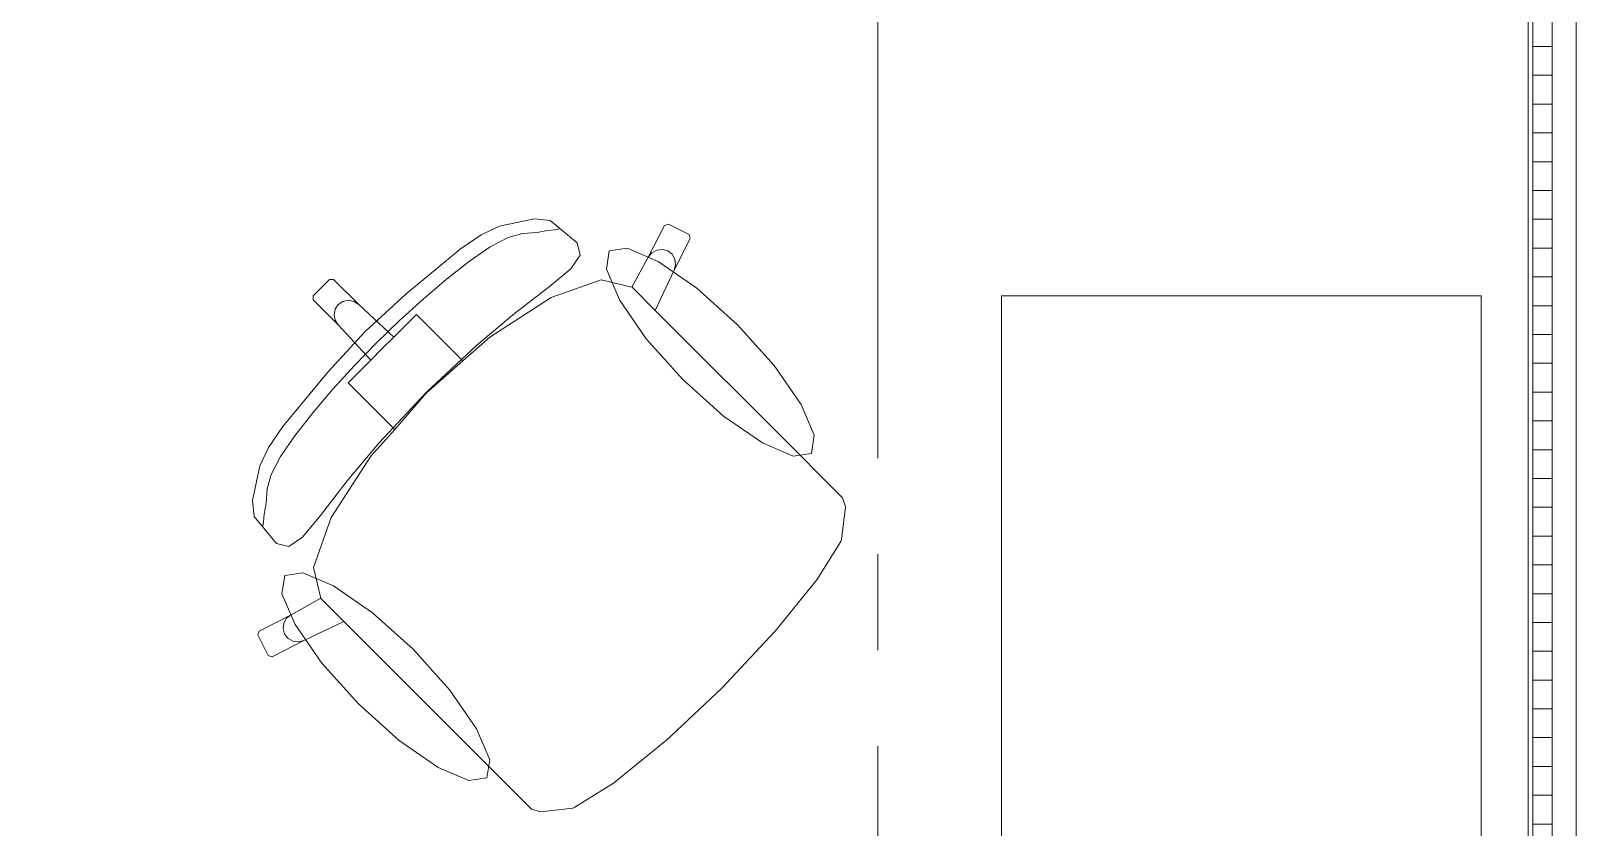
# Model space of a CAD drawing. Header units: inches. Extents: x -19 to 5698, y -728 to 92.
# Drawn here: x 315.66 to 317.27, y 38.127 to 38.956 of the extents above; entities that cross this region are included whole.
import ezdxf

# ---------------------------------------------------------------- set-up
doc = ezdxf.new("R2010")
doc.units = ezdxf.units.IN
doc.header["$MEASUREMENT"] = 0
doc.set_wipeout_variables(frame=1)
doc.linetypes.add('Punto & Raya', pattern=[0.65, 0.5, -0.075, 0, -0.075])
doc.linetypes.add('Wipeout_Contour', pattern=[1, 0, -1])
for name, color, linetype in [('02 _ ARQ _ ZON _ Espacio.3D', 7, 'Continuous'), ('Acabado - Muros', 7, 'Continuous'), ('Interior - Mobiliario', 7, 'Continuous'), ('Marcador - Secciones', 7, 'Continuous')]:
    doc.layers.add(name, color=color, linetype=linetype)

msp = doc.modelspace()

# ---------------------------------------------------------------- linework, layer by layer
at = {"layer": '02 _ ARQ _ ZON _ Espacio.3D', "color": 254, "linetype": 'Continuous', "lineweight": 0, "flags": 128}
msp.add_lwpolyline([(314.57, 30.6), (315.07, 30.6), (315.0697, 29.75), (317.22, 29.75), (317.22, 39.75), (315.8048, 39.75), (315.8037, 39.4), (315.07, 39.4), (315.07, 39), (314.57, 39)], dxfattribs=at)
at = {"layer": 'Interior - Mobiliario', "color": 175, "linetype": 'Continuous', "lineweight": 13}
for p, q in [((316.1843, 38.7606), (316.1482, 38.7528)), ((316.2011, 38.7587), (316.1843, 38.7606)), ((316.229, 38.7355), (316.2011, 38.7587)), ((316.3244, 38.7549), (316.3203, 38.7535)), ((316.3457, 38.744), (316.3244, 38.7549)), ((316.129, 38.7439), (316.1073, 38.729)), ((316.1482, 38.7528), (316.129, 38.7439)), ((316.1386, 38.7312), (316.1574, 38.7412)), ((316.1574, 38.7412), (316.1722, 38.7451)), ((316.1722, 38.7451), (316.1876, 38.7463)), ((316.1876, 38.7463), (316.1983, 38.7483)), ((316.1983, 38.7483), (316.2064, 38.7491)), ((316.2064, 38.7491), (316.2109, 38.7499)), ((316.3203, 38.7535), (316.3033, 38.7204)), ((316.3301, 38.7069), (316.347, 38.74)), ((316.347, 38.74), (316.3457, 38.744)), ((316.1073, 38.729), (316.0506, 38.6821)), ((316.1168, 38.7164), (316.1386, 38.7312)), ((316.2224, 38.7083), (316.2324, 38.7226)), ((316.2324, 38.7226), (316.229, 38.7355)), ((316.307, 38.7251), (316.3033, 38.7204)), ((316.3121, 38.7279), (316.307, 38.7251)), ((316.318, 38.7287), (316.3121, 38.7279)), ((316.3236, 38.7271), (316.318, 38.7287)), ((316.3282, 38.7235), (316.3236, 38.7271)), ((316.331, 38.7184), (316.3282, 38.7235)), ((316.093, 38.6978), (316.1168, 38.7164)), ((316.2001, 38.6897), (316.2224, 38.7083)), ((316.3033, 38.7204), (316.286, 38.6894)), ((316.3105, 38.6651), (316.3301, 38.7069)), ((316.3301, 38.7069), (316.3317, 38.7126)), ((316.3317, 38.7126), (316.331, 38.7184)), ((315.9711, 38.6973), (315.9626, 38.6888)), ((315.9754, 38.6974), (315.9711, 38.6973)), ((316.0015, 38.6713), (315.9754, 38.6974)), ((316.0682, 38.6766), (316.093, 38.6978)), ((316.1639, 38.6617), (316.2001, 38.6897)), ((316.2541, 38.6969), (316.2021, 38.6785)), ((316.286, 38.6894), (316.2541, 38.6969)), ((315.954, 38.6803), (315.9626, 38.6888)), ((315.954, 38.676), (315.954, 38.6803)), ((315.9801, 38.6499), (315.954, 38.676)), ((315.9851, 38.6745), (315.9802, 38.6712)), ((315.9909, 38.6756), (315.9851, 38.6745)), ((315.9966, 38.6745), (315.9909, 38.6756)), ((316.0015, 38.6713), (315.9966, 38.6745)), ((316.0506, 38.6821), (316.0084, 38.643)), ((316.0436, 38.6541), (316.0682, 38.6766)), ((316.2021, 38.6785), (316.1383, 38.6372)), ((316.2863, 38.6894), (316.286, 38.6894)), ((316.2863, 38.6894), (316.3105, 38.6651)), ((315.9758, 38.6605), (315.9769, 38.6663)), ((315.9769, 38.6548), (315.9758, 38.6605)), ((315.9769, 38.6663), (315.9802, 38.6712)), ((316.038, 38.6373), (316.0015, 38.6713)), ((316.0616, 38.6609), (316.038, 38.6373)), ((316.0828, 38.6398), (316.0616, 38.6609)), ((316.1246, 38.629), (316.1639, 38.6617)), ((316.4583, 38.5173), (316.3105, 38.6651)), ((315.9693, 38.6008), (316.0084, 38.643)), ((315.9801, 38.6499), (315.9769, 38.6548)), ((316.0141, 38.6134), (315.9801, 38.6499)), ((316.0201, 38.6313), (316.0436, 38.6541)), ((316.0201, 38.6313), (315.9973, 38.6078)), ((316.0141, 38.6134), (316.026, 38.6253)), ((316.038, 38.6373), (316.026, 38.6253)), ((316.0718, 38.5796), (316.1246, 38.629)), ((316.1101, 38.6124), (316.0828, 38.6398)), ((316.1383, 38.6372), (316.1101, 38.6124)), ((315.9905, 38.5898), (316.0141, 38.6134)), ((316.1101, 38.6124), (316.0723, 38.5791)), ((315.9224, 38.5441), (315.9693, 38.6008)), ((315.9973, 38.6078), (315.9747, 38.5832)), ((315.9747, 38.5832), (315.9536, 38.5584)), ((316.0116, 38.5686), (315.9905, 38.5898)), ((316.0718, 38.5796), (316.0224, 38.5268)), ((316.039, 38.5412), (316.0723, 38.5791)), ((316.039, 38.5412), (316.0116, 38.5686)), ((315.9536, 38.5584), (315.935, 38.5346)), ((315.9075, 38.5224), (315.9224, 38.5441)), ((315.935, 38.5346), (315.9202, 38.5128)), ((316.0142, 38.5131), (316.039, 38.5412)), ((315.8986, 38.5032), (315.9075, 38.5224)), ((315.9202, 38.5128), (315.9102, 38.494)), ((315.9728, 38.4493), (316.0142, 38.5131)), ((316.0224, 38.5268), (315.9896, 38.4875)), ((316.4838, 38.4918), (316.4583, 38.5173)), ((315.8908, 38.4671), (315.8986, 38.5032)), ((315.9102, 38.494), (315.9063, 38.4792)), ((315.9896, 38.4875), (315.9617, 38.4513)), ((316.5058, 38.4698), (316.4838, 38.4918)), ((315.8927, 38.4503), (315.8908, 38.4671)), ((315.9063, 38.4792), (315.9051, 38.4638)), ((316.5087, 38.4605), (316.5058, 38.4698)), ((315.9159, 38.4224), (315.8927, 38.4503)), ((315.9031, 38.453), (315.9023, 38.445)), ((315.9051, 38.4638), (315.9031, 38.453)), ((315.9617, 38.4513), (315.9431, 38.429)), ((315.9545, 38.3973), (315.9728, 38.4493)), ((316.5047, 38.4266), (316.5087, 38.4605)), ((315.9023, 38.445), (315.9015, 38.4405)), ((315.9288, 38.419), (315.9159, 38.4224)), ((315.9431, 38.429), (315.9288, 38.419)), ((316.4789, 38.3844), (316.5038, 38.4245)), ((316.5038, 38.4245), (316.5047, 38.4266)), ((315.962, 38.3654), (315.9545, 38.3973)), ((316.4353, 38.3308), (316.4789, 38.3844)), ((315.931, 38.348), (315.962, 38.3654)), ((315.962, 38.3651), (315.962, 38.3654)), ((315.962, 38.3651), (315.9862, 38.3409)), ((315.8979, 38.3311), (315.931, 38.348)), ((315.9227, 38.3334), (315.9234, 38.3393)), ((315.9234, 38.3393), (315.9263, 38.3444)), ((315.9263, 38.3444), (315.931, 38.348)), ((315.9862, 38.3409), (315.9445, 38.3213)), ((316.1341, 38.193), (315.9862, 38.3409)), ((315.8965, 38.327), (315.8979, 38.3311)), ((315.9073, 38.3056), (315.8965, 38.327)), ((315.9445, 38.3213), (315.9114, 38.3043)), ((315.9243, 38.3278), (315.9227, 38.3334)), ((315.9279, 38.3232), (315.9243, 38.3278)), ((315.933, 38.3204), (315.9279, 38.3232)), ((315.9388, 38.3197), (315.933, 38.3204)), ((315.9445, 38.3213), (315.9388, 38.3197)), ((316.3798, 38.2716), (316.4346, 38.33)), ((316.4346, 38.33), (316.4353, 38.3308)), ((315.9114, 38.3043), (315.9073, 38.3056)), ((316.3798, 38.2716), (316.3214, 38.2168)), ((316.3206, 38.2161), (316.2669, 38.1725)), ((316.3214, 38.2168), (316.3206, 38.2161)), ((316.1596, 38.1675), (316.1341, 38.193)), ((316.1816, 38.1456), (316.1596, 38.1675)), ((316.2669, 38.1725), (316.2269, 38.1476)), ((316.1909, 38.1427), (316.1816, 38.1456)), ((316.2248, 38.1467), (316.1909, 38.1427)), ((316.2269, 38.1476), (316.2248, 38.1467))]:
    msp.add_line(p, q, dxfattribs=at)
at = {"layer": 'Interior - Mobiliario', "color": 175, "linetype": 'Continuous', "lineweight": 13, "flags": 128}
for points in [[(316.3963, 38.6501), (316.3538, 38.6882), (316.3134, 38.7162), (316.2813, 38.7298), (316.2624, 38.727), (316.2596, 38.708), (316.2732, 38.676), (316.3012, 38.6356), (316.3393, 38.5931), (316.3818, 38.555), (316.4222, 38.527), (316.4543, 38.5134), (316.4732, 38.5162), (316.476, 38.5351), (316.4624, 38.5672), (316.4344, 38.6076)], [(317.1712, 37.3802), (315.6712, 37.3802), (315.6712, 37.9802), (316.6712, 37.9802), (316.6712, 38.6802), (317.1712, 38.6802)], [(316.0013, 38.2551), (315.9632, 38.2976), (315.9352, 38.338), (315.9216, 38.37), (315.9244, 38.389), (315.9433, 38.3918), (315.9754, 38.3782), (316.0158, 38.3502), (316.0583, 38.3121), (316.0964, 38.2696), (316.1244, 38.2292), (316.138, 38.1971), (316.1352, 38.1782), (316.1162, 38.1753), (316.0842, 38.189), (316.0438, 38.217)]]:
    msp.add_lwpolyline(points, close=True, dxfattribs=at)
at = {"layer": 'Marcador - Secciones', "color": 251, "linetype": 'Punto & Raya', "lineweight": 13, "true_color": 0x636466}
msp.add_line((316.5425, 46.2111), (316.5425, 0.8878), dxfattribs=at)

# ---------------------------------------------------------------- next in the draw order: wipeouts: each hides what was drawn before it
at = {"color": 254, "linetype": 'Wipeout_Contour', "lineweight": 0, "ltscale": 14713.035974}
msp.add_wipeout([(317.27, 39.8), (317.22, 39.8), (317.22, 37.9914), (317.253, 37.9914), (317.253, 37.9749), (317.27, 37.9749)], dxfattribs=at).dxf.layer = 'Acabado - Muros'

# ---------------------------------------------------------------- next in the draw order: linework, layer by layer
at = {"layer": 'Acabado - Muros', "color": 251, "linetype": 'Continuous', "lineweight": 13, "flags": 128}
for points in [[(317.22, 37.9914), (317.22, 39.8)], [(317.27, 35.8249), (317.27, 37.9749), (317.27, 39.8)]]:
    msp.add_lwpolyline(points, dxfattribs=at)

# ---------------------------------------------------------------- next in the draw order: wipeouts: each hides what was drawn before it
at = {"color": 254, "linetype": 'Wipeout_Contour', "lineweight": 0, "ltscale": 9808.882926}
msp.add_wipeout([(317.225, 39.8), (317.225, 37.9914), (317.245, 37.9914), (317.245, 39.8)], dxfattribs=at).dxf.layer = 'Acabado - Muros'

# ---------------------------------------------------------------- next in the draw order: hatches: boundary and pattern name
at = {"layer": 'Acabado - Muros', "linetype": 'Continuous', "lineweight": 0}
h = msp.add_hatch(dxfattribs=at)
h.set_pattern_fill('CONTRACHAPADO_0002', color=254, style=0, pattern_type=2)
h.set_pattern_definition([(0, (277.50006, 1e-08), (0, 0.030000001), [])])
h.paths.add_polyline_path([(317.225, 39.8), (317.225, 37.9914), (317.245, 37.9914), (317.245, 39.8)])

# ---------------------------------------------------------------- next in the draw order: linework, layer by layer
at = {"layer": 'Acabado - Muros', "color": 7, "linetype": 'Continuous', "lineweight": 13, "flags": 128}
msp.add_lwpolyline([(317.225, 39.8), (317.245, 39.8), (317.245, 37.9914), (317.225, 37.9914)], close=True, dxfattribs=at)

doc.saveas('drawing.dxf')
